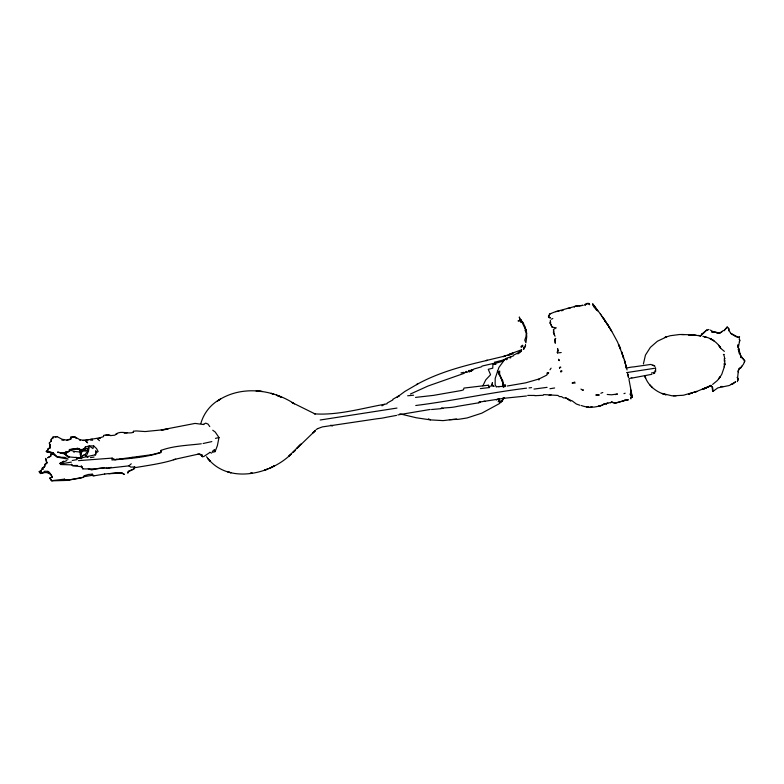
<?xml version="1.0" encoding="UTF-8"?>
<svg xmlns="http://www.w3.org/2000/svg" width="784" height="784" viewBox="0 0 784 784"><rect width="100%" height="100%" fill="white"/><g stroke="black" fill="none" stroke-linecap="round" stroke-linejoin="round"><path stroke-width="1.18" d="M730.913 384.415L732.766 384.003L735.666 381.788L729.404 385.473L717.86 387.864L712.96 391.343L712.715 387.747L710.647 385.385M69.707 451.114L64.641 453.201L69.423 451.349L69.717 449.477L77.743 448.301L80.468 449.526L83.016 449.487L84.927 449.036L85.299 447.007L89.219 445.929L93.688 445.91L96.53 448.556L98.157 451.564L95.726 452.917L95.815 454.691L80.84 457.974L69.07 456.925L63.818 453.289L57.546 452.113L62.779 453.573M724.308 361.267L724.347 358.445L725.092 358.415M585.07 305.525L585.099 304.261L587.353 303.271L587.216 304.104L584.903 304.829M499.379 374.997L498.516 371.773L499.379 374.997L502.72 380.603L503.465 386.169L504.818 386.767L505.513 385.13L504.906 384.591L503.7 385.914M526.436 331.534L526.73 336.777L525.917 342.794L524.77 340.158L525.995 336.522L526.436 331.534L520.988 319.882L524.653 326.056L526.172 331.201L525.907 329.123M470.616 370.714L469.273 371.792L468.969 371.224L469.136 370.411L471.351 371.234L471.4 369.793L473.183 369.93L473.82 369.029L481.376 366.863L482.17 366.04L494.537 363.178L494.704 362.257L506.738 359.062L506.895 358.161L513.432 355.877L513.843 354.956L518.048 352.996L521.448 350.624L521.585 349.752L510.668 353.79L507.924 355.485L510.668 353.79M728.65 330.701L728.728 328.81M51.117 441.49L51.215 439.354L53.057 437.031L55.115 436.737L57.124 436.639L61.926 439.197L66.826 440.167L70.795 438.785L70.766 437.286L70.648 439.383L70.795 438.785M79.968 440.53L80.007 439.795L74.656 436.757L70.609 437.335L74.656 436.757L72.696 437.07M724.7 365.089L724.837 360.101M203.801 424.546L195.049 423.419L161.367 429.936L162.954 429.779L145.148 431.553L135.985 430.926L133.456 431.298L133.319 432.347C127.253 434.483 119.795 429.573 114.846 435.189L111.005 435.561L105.909 434.914L103.625 435.404L103.547 436.619L100.225 437.707L85.005 440.383L80.007 439.795M643.409 363.943L645.438 355.113L650.367 347.371L657.433 341.216L666.39 336.983L664.499 337.512M47.785 471.37L47.697 472.654L50.411 474.016C55.243 482.689 49.931 471.135 47.785 471.37L44.61 471.233L43.404 472.497L40.405 472.86L39.406 471.507L41.395 470.145L42.463 468.254L44.345 467.293L45.051 464.422L47.03 462.746L45.688 458.395L46.658 463.373L44.894 464.471L44.345 467.293M50.705 455.974L47.54 457.787L50.617 456.366L50.823 454.357L53.038 453.671M625.162 393.205L623.966 393.666M506.738 359.062L506.68 359.827L506.895 358.161M510.678 356.965L510.6 357.965L508.826 357.426M50.617 456.366L50.823 454.357M81.036 449.575L80.38 455.2M78.498 460.639L112.132 458.111L111.945 459.973C128.439 458.709 145.363 457.552 161.122 452.495L161.053 450.379C173.715 445.714 188.042 445.381 201.302 443.793M52.861 438.697L53.057 437.031M87.975 457.503L86.142 456.308L88.494 451.241L89.219 445.929L92.914 448.536L93.688 445.91M69.57 450.075L69.423 451.349L69.717 449.477L69.57 450.075C74.49 447.654 80.223 450.927 84.927 449.036M715.547 332.269L711.509 331.857L715.812 332.102L719.516 333.239L716.909 333.278L719.506 333.298L723.034 330.779M538.873 380.005L539 378.986L546.84 375.085L547.359 372.87L548.741 372.792L547.291 373.027L547.879 373.831L547.359 372.87M740.135 353.604L741.145 357.759L738.371 347.341L739.704 340.423L739.243 338.747L739.802 340.413L739.351 341.942M47.657 450.496L46.236 451.368L50.294 452.162L52.665 453.495L46.236 451.368L47.559 450.898L47.883 449.007L50.284 447.478L49.353 442.882L51.215 441.098L51.215 439.354M212.758 430.24L215.247 432.053L218.991 437.55L217.354 445.733L215.09 451.643L212.395 452.299M133.29 432.082L133.456 431.298M47.559 450.898L47.951 449.026L50.284 447.478L49.353 442.882M724.318 366.883L721.76 374.35L719.898 377.261L718.673 378.848L720.222 376.751L717.438 380.446L712.617 384.425M521.585 349.752L521.193 351.546L520.351 351.242L520.204 352.388L517.842 353.888L518.567 352.183M81.438 451.506L80.654 454.975L81.732 452.133L84.848 448.781L85.299 447.007M57.124 436.639L55.243 437.1M503.485 359.954L503.201 361.14L495.753 363.217L495.89 364.237L492.94 364.393L492.744 368.186L488.256 369.303L490.578 374.732L485.806 379.819L482.856 385.836L463.952 388.07L463.481 389.805L461.423 390.501L433.474 395.381L415.52 397.41M57.595 457.18L68.032 459.14L65.023 457.376L57.595 457.18L53.018 452.633L50.294 452.162L57.546 457.386L60.152 457.121M63.818 453.289L67.816 456.984M740.419 355.338L744.8 360.885L743.526 364.07L740.713 367.843L739.449 368.372L738.342 370.901L737.646 377.506L738.185 379.064L737.391 381.632M52.009 476.946L50.009 478.113L51.891 480.827L66.356 480.435L80.781 478.034L83.447 477.24L84.378 475.672L88.435 474.467L92.257 474.163L93.815 475.849L104.733 474.036M491.931 384.503L494.136 386.355L492.117 385.748L492.362 382.808L492.117 385.748L488.795 386.561L488.344 385.209L482.856 385.836M117.002 459.169L114.738 459.718L151.822 454.671L160.485 452.466L161.053 450.379M655.62 371.645L655.581 367.843M121.608 473.056L117.032 472.634L108.731 473.712L121.608 473.056L124.362 474.398L121.716 472.674M111.269 467.352L106.31 468.411L128.939 465.863L131.251 463.785M550.584 321.803L550.172 323.096L552.083 327.104L556.238 327.849L553.377 329.525L554.2 334.699M133.701 469.008L128.38 471.204L127.763 473.144L128.223 471.782L133.643 469.195L134.809 466.941L130.771 467.097L128.939 465.863M95.178 455.112L95.628 453.534M738.087 379.074L737.754 380.23L738.185 379.064L737.117 377.369M200.851 423.517C203.722 413.099 211.014 403.936 220.657 398.997L217.423 400.987C240.61 385.248 271.793 388.942 294.441 403.819L292.118 402.584L315.237 414.021M209.789 452.544L203.85 456.484L202.458 456.709L201.753 455.886L202.047 455.034L199.391 453.897L173.352 459.649M724.014 366.824L724.975 364.08L724.093 363.374M499.212 399.036L498.203 401.82L500.025 400.526L499.653 402.662L501.466 401.094L499.124 403.76L481.817 413.158L467.156 417.941L458.483 419.322L449.369 419.665M522.83 322.244L523.761 324.125M64.023 480.2L64.435 479.161L66.356 480.435L83.447 477.24L84.378 475.672M553.876 330.819L553.328 332.142L555.043 336.248M738.508 372.537L738.009 371.195L739.165 368.421L740.713 367.843L741.811 366.138M549.349 315.462L548.457 316.844L550.28 318.137M654.532 372.802L655.052 370.636M559.472 367.569L560.687 367.235L559.472 367.569L559.727 368.274L559.541 367.392M588.745 303.506L588.049 303.447L589.646 304.702L588.813 303.339M744.339 361.953L744.8 360.885L741.909 357.612M560.687 371.391L561.834 371.077L560.687 371.391L561.089 372.067L560.756 371.214M500.241 402.251L501.956 401.3L504.102 397.811L502.818 398.223L502.887 399.458M581.287 405.504C588.872 408.415 597.682 407.582 604.817 403.721L611.843 402.349L615.469 402.996L627.896 399.595L626.975 400.291L625.926 399.84M73.98 452.446L74.441 451.437L78.851 451.917L87.024 450.143M133.643 469.195L134.809 466.941M701.317 334.817L702.288 333.631L700.377 336.297M443.117 408.493L441.274 408.16L450.036 407.533A61.034 28.939 20.5 0 0 457.67 406.318L478.779 402.79L479.112 402.114L504.612 398.213L526.427 396.008M410.424 394.009L428.172 385.963L463.971 373.4L466.353 371.381L466.627 372.449L468.969 371.224M84.133 476.662L91.561 475.427L92.257 474.163M47.03 462.746L44.894 464.471M574.3 307.093L574.79 306.289L583.129 305.309L579.503 305.907M555.19 339.217L555.729 338.345L554.984 339.286L555.248 343.039L554.984 339.286M97.716 439.069L99.47 440.706M68.6 457.631L69.07 456.925M550.378 320.372L550.241 323.047L552.083 327.104M549.966 369.813L551.083 368.166M470.763 370.695L471.4 369.793M550.172 323.096L550.701 322.371M499.614 374.37L498.536 372.557L499.663 371.067L499.614 374.37L501.319 378.182M83.604 455.122L80.419 456.886L84.995 454.651L88.043 450.663L87.485 448.556M724.093 330.799L727.189 327.095L728.895 328.653L729.022 330.623L730.766 333.249L738.244 337.336L739.626 336.875L738.263 337.434L735.49 336.454L730.6 333.396M44.933 472.399L40.533 473.556L39.2 471.762L41.581 471.184M471.351 371.234L472.331 370.048M298.381 447.115L300.929 444.077L288.914 456.082M50.411 474.016L47.697 472.654L43.404 472.497M71.197 450.457L74.441 451.437M727.189 327.095L724.102 330.358M503.328 398.968L501.358 401.388M713.783 390.442L712.636 391.177L712.225 387.835M505.504 358.445L498.918 367.431L495.204 378.349L495.135 384.65L496.341 386.992M314.021 431.739L312.63 432.944L315.413 430.534L296.754 448.585L299.263 446.067M706.462 330.27L702.219 333.759L703.209 333.592L706.462 330.27L708.942 329.466M623.888 400.791L624.848 399.879M288.855 456.17L291.07 454.171C269.52 475.349 226.419 484.414 206.545 456.749M590.244 407.562L591.508 406.749M212.297 451.496L214.493 449.526L215.09 451.643M312.63 432.944L315.413 430.534M106.026 435.277L108.907 434.983M397.576 396.831L404.809 391.49L417.745 383.964L416.529 384.611C438.501 372.41 463.05 365.952 487.393 360.317L485.982 360.581L505.337 355.936L503.25 356.671L512.756 353.045L512.863 353.907L509.551 354.78L511.776 353.682L510.423 353.917M63.68 461.139L60.064 463.432L60.701 464.54L71.805 464.843L72.677 465.735L81.869 466.764L82.859 468.881C90.229 469.038 97.412 468.969 104.752 467.538M606.11 403.682L607.865 403.005M85.652 440.912L86.054 440.618L87.592 442.833L85.995 441.343M603.464 404.299L602.602 404.916L604.817 403.721L606.61 403.848L606.101 404.093M396.9 397.39L399.399 395.616L392.97 399.183M723.975 364.785L724.975 364.08M42.277 468.087L42.934 469.322L42.277 468.087L44.884 466.274M387.169 403.064L392.853 399.909M501.897 401.045L502.466 400.663L500.27 402.711M610.442 402.702L612.02 401.653M719.506 333.298L722.387 331.397M520.831 320.117L519.273 321.087L518.028 320.891L520.988 319.882M575.789 306.23L555.552 311.66L549.339 314.11M653.65 373.645L654.738 372.978L653.787 372.273M590.94 407.278L592.038 406.612M496.341 399.997L498.742 398.586M316.06 429.593L317.883 428.544M381.935 405.798L384.493 404.368M50.754 479.651L51.891 480.827L49.931 478.103L52.165 476.897M709.177 386.424L708.07 386.973L710.49 385.757L695.663 391.892L693.879 392.451L696.829 391.402L683.266 395.283L672.113 395.832L662.039 393.441L666.135 394.803C656.62 392.49 647.78 385.571 644.869 376.006M708.638 386.688L710.814 385.591M631.806 377.79L629.042 378.682M317.883 428.564L322.322 426.908L377.78 418.656A60.613 29.959 19 0 0 386.012 417.343L396.557 415.383M62.642 462.697L60.064 463.432L66.885 460.541M478.779 402.79L480.318 402.065M539 378.986L525.672 382.847L507.228 386.022M115.571 434.512L117.365 433.689M550.691 313.757L549.545 314.247L548.457 316.844L548.908 317.579L550.299 317.559M551.27 319.196L552.828 318.529M600.858 393.254L602.808 392.49M175.685 459.189C162.288 463.638 148.196 465.324 134.436 467.764M203.095 443.509L211.817 441.598M665.489 337.238L670.173 335.728L679.699 334.503L691.331 334.768L700.651 335.885M63.896 453.916L66.728 452.976L66.16 453.848L66.003 451.427M602.22 405.397L598.819 405.906L600.671 405.887M651.896 374.301L631.904 378.094M630.895 398.899L630.581 397.165L630.748 398.527M386.973 403.838C363.051 407.945 338.668 415.54 314.335 413.854M71.364 462.099L60.456 464.02L60.045 463.217M582.571 390.256L583.463 389.991L582.434 390.138L580.944 389.05M574.78 382.053L572.095 383.033L575.162 383.053M83.094 440.539L88.906 439.55M69.737 439.618L66.826 440.167M525.946 330.015L524.976 330.26L526.76 333.416M67.62 451.868L60.907 453.319M39.2 471.762L40.788 471.38M215.482 438.374L218.991 437.55M72.255 460.512L77.204 459.571M50.774 454.553L52.94 454.063M554.631 387.972L549.947 388.746M559.08 311.091L555.552 311.66M586.736 407.141L588.559 406.739M547.085 387.345L533.992 389.089M549.084 395.293L551.064 394.862M397.87 414.903L430.22 409.444M579.445 305.633L575.926 306.221M570.536 307.877L567.42 308.465M561.217 310.797L563.079 310.405M82.947 449.183L88.837 448.046M461.012 372.89L463.707 372.341M84.976 451.104L86.877 450.722M51.705 480.661L64.435 479.161M596.007 395.038L599.084 394.999L596.007 395.038L597.153 394.999M651.455 372.988L653.591 372.635M526.554 388.168C489.441 392.666 452.819 400.889 415.755 405.495M119.678 459.287L121.53 458.993M615.411 394.626L617.498 393.999L611.461 394.813L607.228 394.46M90.444 457.611L94.051 457.052M396.969 408.072L320.176 420.008M626.622 372.606L655.218 368.196M71.364 464.197L72.559 465.588L77.361 465.451M97.285 438.677L100.293 438.266M488.344 385.209L489.559 387.541L480.357 388.599M561.217 352.555L557.532 352.908L557.277 352.075L557.532 352.908M407.651 395.763L413.57 395.234M104.517 474.075L108.613 473.565M124.225 433.219L127.175 432.856M66.062 480.122L69.335 479.73M130.957 457.67L132.966 457.435M529.024 387.913L531.552 387.619M431.543 409.522L441.245 408.66M456.611 419.019L443.087 420.616L430.367 419.881L428.417 418.823M106.634 467.989L99.695 468.342L91.434 469.9L88.288 468.714M625.916 367.961L628.053 367.745A56.693 24.059 25.3 0 1 633.982 366.853L650.818 364.433L655.022 366.285M543.302 395.263L534.884 395.704M90.072 439.442L92.404 439.226M136.945 457.052L138.915 456.915M504.955 386.375L498.624 386.551M623.966 400.771L615.479 403.123L613.157 402.437M534.894 395.459L527.671 395.42M723.377 354.476L724.132 354.446M203.301 424.428L205.653 423.144L208.015 424.075L209.769 426.584M42.806 472.83L40.405 472.86L40.533 473.556M568.743 399.242L565.744 397.88L563.52 397.929L561.511 396.596L559.462 396.606L557.885 395.43L543.753 394.577M681.61 334.484L684.236 334.543M673.417 395.842L676.063 395.9M504.612 398.213L503.152 398.174L503.387 398.752M61.916 440.157L63.945 440.226M720.77 386.473L723.015 386.571M694.105 335.082L688.626 334.974L695.996 335.17M68.992 450.065L71.403 450.212M496.664 386.649L499.192 386.806M76.587 457.915L81.742 458.611M90.572 440.089L92.63 440.236M706.364 330.28L707.599 330.378M197.686 454.201L199.685 454.357L201.753 455.886M332.269 425.536L330.544 425.359L332.622 425.859M49.931 478.103L50.588 479.7M565.744 397.88L570.37 400.771L572.104 400.8L576.348 404.015L579.925 405.259M483.983 401.202L485.374 401.408M108.643 435.208L111.005 435.561M611.843 402.349L614.303 402.731M698.211 335.425L700.288 335.817M91.561 475.427L93.815 475.849M702.778 336.258L705.933 337.091L703.934 336.561C710.774 337.875 716.978 342.049 720.653 347.978L718.673 345.283L720.241 347.145M399.84 413.834L416.333 417.774L430.367 419.881M479.112 402.114L480.327 402.417M49.578 452.358L46.687 451.966M465.892 372.233L466.627 372.449M652.778 365.119L654.503 365.667M209.789 452.25L211.621 453.113M627.71 399.673L628.366 400.026M112.132 458.111L114.797 459.522M710.412 330.123L714.234 332.377M727.023 327.242L727.807 327.732M724.377 351.379L720.32 347.959M488.795 386.561L489.559 387.541M74.5 436.815L76.224 438.442M76.038 457.209L77.077 458.209M649.799 384.797L650.818 385.885M651.484 386.581L652.504 387.668M498.536 372.557L497.37 371.116L498.477 373.017M593.811 305.77L597.731 310.866L593.214 305.005M600.338 313.982L610.422 328.859L617.567 342.01L623.76 357.916L626.465 367.765M88.043 450.663L88.494 451.241M81.869 466.764L81.183 465.872L82.859 468.881M600.975 314.776L592.714 303.79M711.039 385.316L712.156 386.933M84.995 454.651L86.142 456.308M524.418 326.389L525.407 327.83M595.017 308.171L593.125 305.388L594.203 307.054M592.831 304.094L595.046 307.72M610.462 329.486L611.736 331.554M739.077 349.203L737.979 347.4L737.989 344.754L738.371 347.341M595.693 308.749L596.663 310.356M610.648 329.78L609.06 326.987L609.991 328.653M631.189 395.802L630.101 393.872L630.914 395.312M631.718 396.243L632.325 397.351L628.993 379.544M738.126 349.399L739.145 351.34M494.537 363.178L494.969 364.021L494.704 362.257M502.662 382.082L500.329 376.565M60.456 464.02L60.701 464.54M630.875 394.43L631.708 396.165L631.385 394.283M502.025 380.514L503.25 384.454M96.559 452.672L95.697 450.741L96.001 452.76M631.394 396.126L630.65 394.264L631.189 395.665M644.742 375.703L645.634 378.113L644.84 375.791M624.309 360.17L625.211 362.972L624.603 361.101M503.465 386.169L502.662 383.131M622.829 355.769L621.585 351.781L623.535 358.072L622.741 355.475M627.043 369.96L624.554 360.493M548.535 316.667L548.771 317.471M738.646 351.31L739.381 353.76M723.838 354.75L724.563 357.592M632.1 397.41L630.542 389.403M202.047 455.034L202.458 456.709M79.468 448.722L80.429 455.004M631.845 396.724L630.924 391.902M625.867 365.128L626.387 367.49M627.445 372.625L628.474 377.457L628.023 374.536M557.963 350.83L557.561 348.468L558.081 351.408M77.743 448.301L77.89 449.203M503.269 387.12L503.063 385.787L503.612 386.973M712.705 390.226L712.852 391.255M469.136 370.411L469.273 371.792M53.018 452.633L53.126 453.995M49.96 444.616L50.137 448.076M521.242 346.322L521.164 347.302L522.859 346.234L522.644 345.234L521.242 346.322M524.133 347.302L523.741 349.213L524.133 347.302M525.535 344.96L525.182 346.94L525.535 344.96M519.322 317.187L521.154 322.371L519.322 317.187M570.811 400.399L568.851 399.634L570.37 400.771L570.811 400.399M295.049 450.516L293.089 452.378L295.049 450.594M274.674 465.657L269.706 468.264L274.674 465.657M707.364 387.247L703.983 388.776L707.364 387.247M706.296 387.776L702.258 389.442L706.296 387.776M692.194 393L688.862 394.029L692.194 393M266.511 469.479L264.678 470.096L267.795 469.048L266.511 469.479M252.036 473.056L250.165 473.36L252.036 473.056M165.208 429.446L161.367 429.936L167.992 429.191L165.208 429.446M259.778 391.255L256.133 391.01L262.297 391.52L259.886 391.265M230.908 472.703L228.056 472.007L230.908 472.703M273.812 394.166L271.215 393.343L273.734 394.185M278.683 396.096L276.419 395.175L281.711 397.361L278.683 396.096M711.304 339.158L709.834 338.463L713.92 340.815L711.304 339.158M210.328 461.315L207.76 458.405L210.328 461.315M602.955 317.51L601.994 316.275L605.434 321.234L602.955 317.51M606.463 322.802L604.435 320.068L607.492 324.488L606.463 322.802M608.364 325.713L607.571 324.38L609.266 327.242L608.364 325.713M619.634 346.793L618.615 344.568L620.644 349.311L619.634 346.793M559.149 360.581L558.698 359.337L559.149 360.581"/></g></svg>
